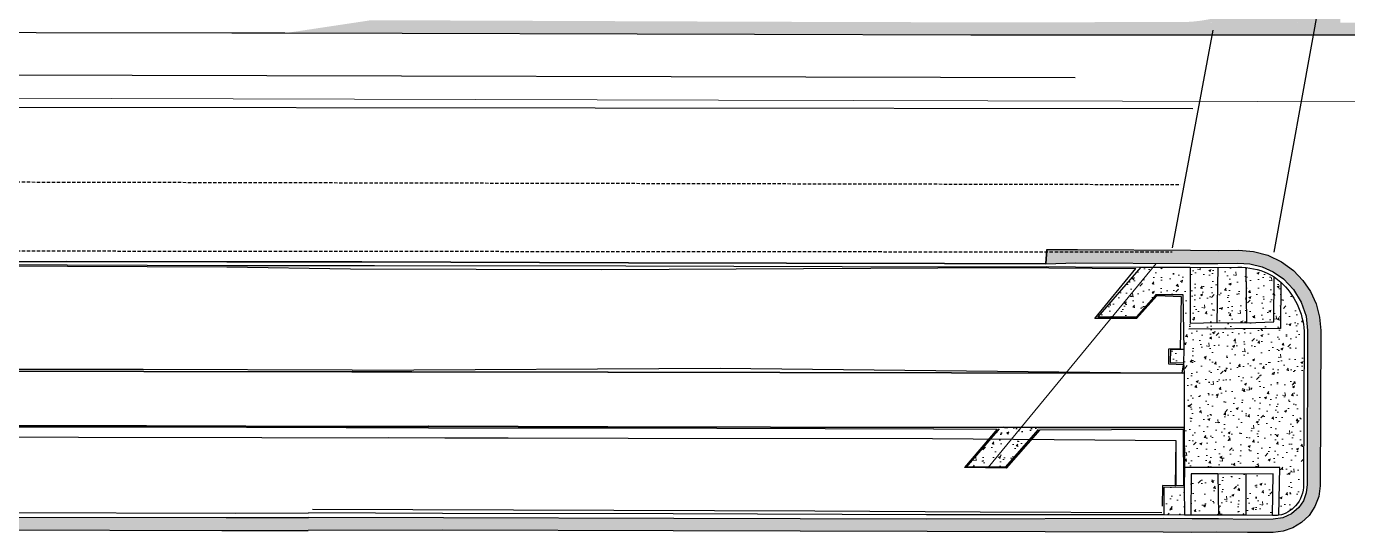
# Model space of a CAD drawing. Header units: feet. Extents: x 6437489 to 6438139, y 1883671 to 1884291.
# Drawn here: x 6437607.1 to 6437803.7, y 1883964.7 to 1884040 of the extents above; entities that cross this region are included whole.
import ezdxf
from ezdxf.lldxf.tags import DXFTag

# ---------------------------------------------------------------- set-up
doc = ezdxf.new("R2010")
doc.units = ezdxf.units.FT
doc.header["$MEASUREMENT"] = 0
doc.linetypes.add('DASHED', pattern=[0.75, 0.5, -0.25])
for name, color, linetype, lineweight in [('V-DETL-PATT-CONC-', 253, 'Continuous', 13), ('VF-FENC-LINE-', 253, 'FENCE', 25), ('VF-PVMT-EDGE-LINE-', 253, 'EDGEOFPAVEMENT', 35), ('VF-ROAD-STRP-WHIT-DASH-LINE-', 253, 'DASHED', 25), ('VF-ROAD-STRP-WHIT-LINE-', 253, 'Continuous', 25), ('VF-SSWR-PIPE-LINE-QLA-', 253, 'SEWER', 15), ('VF-STRM-PIPE-LINE-QLA-', 253, 'STORMDRAIN', 15), ('VF-TOPO-CONC-EDGE-LINE-', 253, 'Continuous', 25), ('VF-TOPO-CONC-GTFL-LINE-', 253, 'Continuous', 25), ('VF-TOPO-CONC-LIPG-LINE-', 253, 'Continuous', 25), ('VF-TOPO-CONC-TBCB-LINE-', 253, 'Continuous', 25)]:
    doc.layers.add(name, color=color, linetype=linetype, lineweight=lineweight)
doc.styles.get("Standard").update_dxf_attribs({"font": 'arial.ttf'})
tags = doc.linetypes.add('EDGEOFPAVEMENT', pattern='A,1,-0.03,["EP",Standard,S=0.08,R=0,X=0,Y=-0.04],-0.16,1', length=2.19).pattern_tags.tags
tags[6] = DXFTag(74, 10)
tags = doc.linetypes.add('FENCE', pattern='A,0.5,-0.03,["X",Standard,S=0.08,R=0,X=0,Y=-0.04],-0.08,0.5', length=1.11).pattern_tags.tags
tags[6] = DXFTag(74, 10)
tags = doc.linetypes.add('SEWER', pattern='A,1,-0.03,["SS",Standard,S=0.08,R=0,X=0,Y=-0.04],-0.16,1', length=2.19).pattern_tags.tags
tags[6] = DXFTag(74, 10)
tags = doc.linetypes.add('STORMDRAIN', pattern='A,1,-0.03,["SD",Standard,S=0.08,R=0,X=0,Y=-0.04],-0.16,1', length=2.19).pattern_tags.tags
tags[6] = DXFTag(74, 10)
pattern_1 = [(50, (1025.4142, -610.477), (3.586300913, -0.3137606749), [0.375, -4.125]), (355, (1025.4142, -610.477), (-0.693756668, 3.7609606685), [0.3, -3.3]), (100.45144446, (1025.713, -610.5032), (2.8925442336, 3.4471999548), [0.31870096, -3.50571056]), (46.1842, (1025.414, -609.477), (5.3362066534, -0.827596404), [0.5625, -6.1875]), (96.63563549, (1025.859, -609.546), (4.6733097284, 4.870593004), [0.47805171, -5.2585688]), (351.18416399, (1025.414, -609.477), (4.6733097253, 4.8705930013), [0.45, -4.950000005]), (21, (1025.9142, -609.727), (2.9845352606, -2.0130944533), [0.375, -4.125]), (326, (1025.9142, -609.727), (1.2165766596, 3.6257502252), [0.3, -3.3]), (71.45144474, (1026.163, -609.895), (4.2011118836, 1.612655764), [0.31870095, -3.50571056]), (37.5, (1025.4142, -610.4771), (0.06079927659, 1.66446926916), [0, -3.26, 0, -3.35, 0, -3.3125]), (7.5, (1025.4142, -610.477), (1.3153476872, 1.9720585594), [0, -1.91, 0, -3.185, 0, -1.2625]), (327.5, (1024.2992, -610.4771), (2.66911218086, -0.11277435867), [0, -1.25, 0, -3.9, 0, -5.175]), (317.5, (1023.7992, -610.477), (2.9159308467, 0.5005249117), [0, -1.625, 0, -2.59, 0, -3.675])]

msp = doc.modelspace()

# ---------------------------------------------------------------- hatches: boundary and pattern name
at = {"layer": 'V-DETL-PATT-CONC-'}
h = msp.add_hatch(dxfattribs=at)
h.set_pattern_fill('AR-CONC', color=256, scale=0.5)
h.set_pattern_definition(pattern_1)
h.paths.add_polyline_path([(6437803.03, 1884066.15), (6437802.95, 1884064.95), (6437802.84, 1884063.76), (6437802.68, 1884062.56), (6437802.49, 1884061.38), (6437802.26, 1884060.19), (6437801.99, 1884059.02), (6437801.68, 1884057.86), (6437801.34, 1884056.71), (6437801.11, 1884055.98), (6437800.85, 1884055.26), (6437800.52, 1884054.47), (6437800.14, 1884053.7), (6437799.73, 1884052.95), (6437799.28, 1884052.21), (6437798.8, 1884051.49), (6437798.29, 1884050.8), (6437797.76, 1884050.12), (6437797.21, 1884049.46), (6437796.52, 1884048.7), (6437795.8, 1884047.96), (6437795.04, 1884047.26), (6437794.26, 1884046.59), (6437793.68, 1884046.12), (6437793.08, 1884045.67), (6437792.47, 1884045.24), (6437791.85, 1884044.83), (6437791.22, 1884044.43), (6437790.57, 1884044.04), (6437789.93, 1884043.67), (6437789.27, 1884043.31), (6437788.46, 1884042.89), (6437787.87, 1884042.61), (6437787.27, 1884042.35), (6437786.66, 1884042.11), (6437786.05, 1884041.88), (6437785.42, 1884041.68), (6437784.79, 1884041.49), (6437784.15, 1884041.32), (6437783.51, 1884041.17), (6437782.86, 1884041.04), (6437782.21, 1884040.93), (6437781.56, 1884040.84), (6437780.9, 1884040.77), (6437780.25, 1884040.72), (6437779.45, 1884040.68), (6437802.68, 1884040.59)])
h.paths.add_polyline_path([(6437849.19, 1884040.44), (6437838.05, 1884040.57), (6437815.3, 1884040.61), (6437802.68, 1884040.59), (6437779.23, 1884040.68), (6437778.94, 1884040.67), (6437778.29, 1884040.68), (6437747.44, 1884040.64), (6437715.18, 1884040.73), (6437658.43, 1884040.96), (6437645.59, 1884039.03), (6437715.45, 1884038.82), (6437747.67, 1884038.73), (6437778.28, 1884038.71), (6437815.11, 1884038.71), (6437837.96, 1884038.34), (6437848.83, 1884038.41), (6437849.25, 1884038.41)])
h.paths.add_polyline_path([(6437797.28, 1884209.29), (6437797.36, 1884219.03), (6437797.12, 1884244.3), (6437792.34, 1884243.06), (6437792.48, 1884218.98), (6437792.48, 1884208.88), (6437792.55, 1884194.09), (6437797.5, 1884194.1)])
h = msp.add_hatch(dxfattribs=at)
h.set_pattern_fill('AR-CONC', color=256, scale=0.5)
h.set_pattern_definition(pattern_1)
h.paths.add_polyline_path([(6437796.91, 1883966.19), (6437798.01, 1883967.24), (6437798.89, 1883968.57), (6437799.45, 1883970.06), (6437799.67, 1883971.64), (6437799.77, 1883994.77), (6437799.58, 1883996.78), (6437799.06, 1883998.73), (6437798.22, 1884000.56), (6437797.09, 1884002.23), (6437795.7, 1884003.69), (6437793.91, 1884005), (6437791.9, 1884005.97), (6437789.76, 1884006.54), (6437787.54, 1884006.72), (6437784.47, 1884006.7), (6437780.37, 1884006.74), (6437763.56, 1884006.81), (6437758.97, 1884006.81), (6437758.85, 1884004.68), (6437763.28, 1884004.83), (6437780.3, 1884004.76), (6437784.44, 1884004.73), (6437787.39, 1884004.79), (6437789.22, 1884004.69), (6437791.01, 1884004.26), (6437792.69, 1884003.51), (6437794.2, 1884002.47), (6437795.72, 1884000.89), (6437796.86, 1883999.01), (6437797.57, 1883996.93), (6437797.8, 1883994.75), (6437797.72, 1883971.84), (6437797.59, 1883970.6), (6437797.17, 1883969.44), (6437796.47, 1883968.41), (6437795.39, 1883967.49), (6437794.1, 1883966.9), (6437792.69, 1883966.7), (6437788.85, 1883966.66), (6437784.52, 1883966.75), (6437780.61, 1883966.73), (6437776.37, 1883966.77), (6437741.05, 1883966.7), (6437703.45, 1883966.81), (6437669.18, 1883966.9), (6437649.1, 1883966.94), (6437636.85, 1883966.96), (6437600.7, 1883967), (6437591.85, 1883966.93), (6437556.1, 1883967.14), (6437522.91, 1883967.17), (6437522.67, 1883965.23), (6437555.73, 1883965.21), (6437593.18, 1883965.09), (6437601.3, 1883965.1), (6437636.17, 1883965.01), (6437649.01, 1883965), (6437669.07, 1883965.05), (6437703.36, 1883964.98), (6437741.16, 1883964.86), (6437776.3, 1883964.74), (6437780.51, 1883964.72), (6437784.25, 1883964.75), (6437788.85, 1883964.72), (6437792.67, 1883964.7), (6437794.18, 1883964.89), (6437795.62, 1883965.39)])
h.paths.add_polyline_path([(6437600.77, 1883970.73), (6437592.35, 1883971.02), (6437592.17, 1883967.66), (6437600.53, 1883967.67)], flags=17)
h = msp.add_hatch(dxfattribs=at)
h.set_pattern_fill('AR-CONC', color=256, scale=0.5)
h.set_pattern_definition(pattern_1)
h.paths.add_polyline_path([(6437797.27, 1883994.7), (6437797.23, 1883995.21), (6437797.17, 1883995.71), (6437797.08, 1883996.22), (6437796.96, 1883996.72), (6437796.82, 1883997.22), (6437796.65, 1883997.72), (6437796.46, 1883998.21), (6437796.24, 1883998.69), (6437796.01, 1883999.15), (6437795.75, 1883999.61), (6437795.47, 1884000.05), (6437795.17, 1884000.48), (6437794.85, 1884000.89), (6437794.51, 1884001.28), (6437794.16, 1884001.64), (6437793.79, 1884001.99), (6437793.32, 1884002.38), (6437792.83, 1884002.74), (6437792.78, 1883996.05), (6437788.76, 1883995.94), (6437784.31, 1883995.95), (6437780.34, 1883995.88), (6437780.34, 1883995.95), (6437780.31, 1884004.19), (6437772.95, 1884004.19), (6437766.58, 1883996.82), (6437772.38, 1883996.83), (6437775.31, 1884000.12), (6437779.25, 1884000.12), (6437779.37, 1883991.96), (6437779.35, 1883989.97), (6437779.42, 1883988.43), (6437779.41, 1883980.36), (6437779.45, 1883974.39), (6437793.65, 1883974.39), (6437793.54, 1883967.27), (6437793.89, 1883967.35), (6437794.23, 1883967.46), (6437794.57, 1883967.6), (6437794.89, 1883967.77), (6437795.2, 1883967.97), (6437795.49, 1883968.19), (6437795.76, 1883968.43), (6437796.01, 1883968.69), (6437796.28, 1883969.02), (6437796.52, 1883969.38), (6437796.72, 1883969.76), (6437796.89, 1883970.17), (6437797.03, 1883970.58), (6437797.12, 1883971.01), (6437797.18, 1883971.43), (6437797.19, 1883971.86)])
h.paths.add_polyline_path([(6437784.43, 1884004.15), (6437780.31, 1884004.19), (6437780.34, 1883995.88), (6437784.31, 1883995.95)], flags=17)
h.paths.add_polyline_path([(6437788.63, 1884004.13), (6437788.02, 1884004.18), (6437787.4, 1884004.19), (6437784.43, 1884004.15), (6437784.31, 1883995.95), (6437788.76, 1883995.94)], flags=17)
h.paths.add_polyline_path([(6437792.83, 1884002.74), (6437792.36, 1884003.03), (6437791.86, 1884003.28), (6437791.35, 1884003.5), (6437790.82, 1884003.68), (6437790.28, 1884003.84), (6437789.73, 1884003.96), (6437789.18, 1884004.06), (6437788.63, 1884004.13), (6437788.76, 1883995.94), (6437792.78, 1883996.05)], flags=17)
h.paths.add_polyline_path([(6437784.46, 1883973.45), (6437780.46, 1883973.43), (6437780.44, 1883967.31), (6437784.54, 1883967.3)], flags=17)
h.paths.add_polyline_path([(6437788.64, 1883973.39), (6437784.46, 1883973.45), (6437784.54, 1883967.3), (6437788.67, 1883967.27)], flags=17)
h.paths.add_polyline_path([(6437792.67, 1883973.44), (6437788.64, 1883973.39), (6437788.67, 1883967.27), (6437792.59, 1883967.23)])
h.paths.add_polyline_path([(6437779.37, 1883991.96), (6437777.39, 1883991.94), (6437777.34, 1883990.02), (6437779.35, 1883989.97)], flags=17)
h.paths.add_polyline_path([(6437779.43, 1883971.45), (6437776.4, 1883971.42), (6437776.4, 1883967.32), (6437779.45, 1883967.31)], flags=17)
h.paths.add_polyline_path([(6437756.42, 1883978.58), (6437750.58, 1883978.63), (6437746.97, 1883974.44), (6437752.8, 1883974.45)])
at = {"layer": 'VF-TOPO-CONC-EDGE-LINE-'}
h = msp.add_hatch(dxfattribs=at)
h.set_pattern_fill('AR-CONC', color=256, scale=0.5)
h.set_pattern_definition(pattern_1)
h.paths.add_polyline_path([(6437757.95, 1883980.33), (6437757.66, 1883980.33), (6437752.55, 1883980.38), (6437752.1, 1883980.38), (6437750.58, 1883978.63), (6437756.42, 1883978.58)])

# ---------------------------------------------------------------- linework, layer by layer
at = {"layer": 'VF-FENC-LINE-'}
for points in [[(6437505.74, 1883979.09), (6437696.66, 1883978.77)], [(6437660.93, 1883978.83), (6437696.67, 1883978.77), (6437741.96, 1883978.7), (6437778.2, 1883978.39), (6437778.18, 1883971.68)], [(6437696.66, 1883978.77), (6437741.96, 1883978.7)], [(6437741.96, 1883978.7), (6437778.2, 1883978.39), (6437778.09, 1883971.59)]]:
    msp.add_lwpolyline(points, dxfattribs=at)
at = {"layer": 'VF-PVMT-EDGE-LINE-'}
for p, q in [((6437758.85, 1884004.68), (6437758.97, 1884006.81)), ((6437657, 1884004.97), (6437696.71, 1884004.85)), ((6437696.71, 1884004.85), (6437743.76, 1884004.75)), ((6437743.76, 1884004.75), (6437758.85, 1884004.68)), ((6437664.44, 1883988.6), (6437693.67, 1883988.57)), ((6437693.67, 1883988.57), (6437744.8, 1883988.46)), ((6437744.8, 1883988.46), (6437779.42, 1883988.43)), ((6437666.98, 1883980.56), (6437693.64, 1883980.42)), ((6437693.64, 1883980.42), (6437742.08, 1883980.34)), ((6437742.08, 1883980.34), (6437752.55, 1883980.38)), ((6437752.55, 1883980.38), (6437757.66, 1883980.33)), ((6437757.66, 1883980.33), (6437779.41, 1883980.36))]:
    msp.add_line(p, q, dxfattribs=at)
at = {"layer": 'VF-PVMT-EDGE-LINE-', "flags": 128}
for points in [[(6437503.21, 1884005.81), (6437534.79, 1884005.65), (6437565.12, 1884005.24), (6437580.29, 1884004.98), (6437613.1, 1884005.03), (6437636.94, 1884004.99), (6437656.99, 1884004.97)], [(6437664.43, 1883988.6), (6437655.51, 1883988.6), (6437624.57, 1883988.69), (6437595.02, 1883988.71), (6437568.56, 1883988.76), (6437540.75, 1883988.8), (6437511.34, 1883988.88)], [(6437664.43, 1883988.6), (6437693.66, 1883988.57), (6437744.8, 1883988.46), (6437779.42, 1883988.43)], [(6437666.97, 1883980.56), (6437654.54, 1883980.47), (6437624.98, 1883980.58), (6437594.64, 1883980.58), (6437568.36, 1883980.73), (6437540.33, 1883980.81), (6437511.95, 1883980.86)], [(6437666.97, 1883980.56), (6437693.63, 1883980.42), (6437742.08, 1883980.34), (6437752.55, 1883980.38), (6437757.66, 1883980.33), (6437779.41, 1883980.36)]]:
    msp.add_lwpolyline(points, dxfattribs=at)
at = {"layer": 'VF-ROAD-STRP-WHIT-DASH-LINE-'}
for p, q in [((6437497.64, 1884017.12), (6437778.9, 1884016.5)), ((6437502.15, 1884006.71), (6437777.65, 1884006.47))]:
    msp.add_line(p, q, dxfattribs=at)
at = {"layer": 'VF-ROAD-STRP-WHIT-LINE-'}
for p, q in [((6437799.57, 1884043.99), (6437792.78, 1884006.41)), ((6437799.57, 1884043.99), (6437792.78, 1884006.41)), ((6437777.69, 1884007.09), (6437783.72, 1884039.47)), ((6437777.69, 1884007.09), (6437783.72, 1884039.47)), ((6437489.19, 1884033.12), (6437763.19, 1884032.45)), ((6437780.73, 1884027.79), (6437506.17, 1884028.03))]:
    msp.add_line(p, q, dxfattribs=at)
at = {"layer": 'VF-SSWR-PIPE-LINE-QLA-', "ltscale": 0.6}
for points in [[(6437493.36, 1884029.67), (6437710.09, 1884029.08)], [(6437710.09, 1884029.08), (6437830.36, 1884028.75)]]:
    msp.add_lwpolyline(points, dxfattribs=at)
at = {"layer": 'VF-STRM-PIPE-LINE-QLA-'}
msp.add_line((6437750.23, 1883974.39), (6437775.27, 1884004.75), dxfattribs=at)
at = {"layer": 'VF-TOPO-CONC-EDGE-LINE-'}
for p, q in [((6437772.95, 1884004.19), (6437766.58, 1883996.82)), ((6437784.43, 1884004.15), (6437784.31, 1883995.95)), ((6437784.43, 1884004.15), (6437784.31, 1883995.95)), ((6437788.76, 1883995.94), (6437788.63, 1884004.13)), ((6437788.76, 1883995.94), (6437788.63, 1884004.13)), ((6437772.38, 1883996.83), (6437775.31, 1884000.12)), ((6437775.31, 1884000.12), (6437779.25, 1884000.12)), ((6437779.25, 1884000.12), (6437779.37, 1883991.96)), ((6437766.58, 1883996.82), (6437772.38, 1883996.83)), ((6437777.39, 1883991.94), (6437777.34, 1883990.02)), ((6437779.37, 1883991.96), (6437777.39, 1883991.94)), ((6437779.37, 1883991.96), (6437779.35, 1883989.97)), ((6437777.34, 1883990.02), (6437779.35, 1883989.97)), ((6437779.35, 1883989.97), (6437779.42, 1883988.43)), ((6437779.42, 1883988.43), (6437779.41, 1883980.36)), ((6437751.89, 1883980.14), (6437746.97, 1883974.44)), ((6437751.89, 1883980.14), (6437746.97, 1883974.44)), ((6437757.7, 1883980.04), (6437752.8, 1883974.45)), ((6437779.41, 1883980.36), (6437779.45, 1883974.39)), ((6437752.8, 1883974.45), (6437746.97, 1883974.44)), ((6437779.45, 1883974.39), (6437779.43, 1883971.45)), ((6437784.46, 1883973.45), (6437784.54, 1883967.3)), ((6437784.46, 1883973.45), (6437784.54, 1883967.3)), ((6437788.67, 1883967.27), (6437788.64, 1883973.39)), ((6437788.67, 1883967.27), (6437788.64, 1883973.39)), ((6437779.43, 1883971.45), (6437776.4, 1883971.42)), ((6437776.4, 1883971.42), (6437776.4, 1883967.32)), ((6437779.43, 1883971.45), (6437779.45, 1883967.31)), ((6437779.43, 1883971.45), (6437779.45, 1883967.31))]:
    msp.add_line(p, q, dxfattribs=at)
for points in [[(6437503.22, 1884005.19), (6437532.69, 1884004.82), (6437534.78, 1884005.43), (6437565.31, 1884005.01), (6437580.26, 1884004.8), (6437581.25, 1884004.5), (6437613.19, 1884004.36), (6437636.95, 1884004.26), (6437655.35, 1884003.97)], [(6437655.35, 1884003.97), (6437692.73, 1884003.87), (6437752.8, 1884004.17), (6437772.22, 1884003.98)], [(6437772.95, 1884004.19), (6437766.58, 1883996.82), (6437772.38, 1883996.83), (6437775.31, 1884000.12), (6437779.25, 1884000.12), (6437779.37, 1883991.96), (6437779.35, 1883989.97), (6437779.42, 1883988.43), (6437779.41, 1883980.36), (6437779.45, 1883974.39), (6437779.43, 1883971.45), (6437776.4, 1883971.42), (6437776.4, 1883967.32)], [(6437780.31, 1884004.19), (6437780.34, 1883995.95), (6437780.34, 1883995.88), (6437784.31, 1883995.95), (6437788.76, 1883995.94), (6437792.78, 1883996.05), (6437792.83, 1884002.74)], [(6437655.61, 1883988.86), (6437710.37, 1883989.16), (6437779.15, 1883988.44), (6437779.35, 1883989.66), (6437777.16, 1883989.74), (6437777.14, 1883992.07), (6437778.89, 1883992.08), (6437779.02, 1883999.79), (6437775.37, 1883999.93), (6437772.31, 1883996.56), (6437766.14, 1883996.56), (6437772.22, 1884003.98)], [(6437793.79, 1884001.99), (6437793.77, 1883995.06), (6437780.12, 1883994.97)], [(6437779.37, 1883991.96), (6437777.39, 1883991.94), (6437777.34, 1883990.02), (6437779.35, 1883989.97)], [(6437655.6, 1883988.86), (6437624.47, 1883988.96), (6437595.07, 1883988.98), (6437568.56, 1883988.99), (6437540.72, 1883989.08), (6437511.29, 1883989.14)], [(6437666.96, 1883980.3), (6437654.67, 1883980.27), (6437624.97, 1883980.37), (6437594.68, 1883980.38), (6437568.4, 1883980.46), (6437540.33, 1883980.54), (6437512, 1883980.59)], [(6437666.96, 1883980.3), (6437693.72, 1883980.27), (6437742.09, 1883980.14), (6437751.57, 1883980.08), (6437746.72, 1883974.4)], [(6437757.92, 1883979.99), (6437752.92, 1883974.28), (6437746.72, 1883974.4)], [(6437757.7, 1883980.04), (6437752.8, 1883974.45), (6437746.97, 1883974.44)], [(6437757.92, 1883979.99), (6437779.27, 1883980.1), (6437779.31, 1883971.67), (6437776.21, 1883971.69), (6437776.15, 1883968.61)], [(6437793.54, 1883967.27), (6437793.65, 1883974.39), (6437779.45, 1883974.39)], [(6437792.59, 1883967.23), (6437792.67, 1883973.44), (6437788.64, 1883973.39), (6437784.46, 1883973.45), (6437780.46, 1883973.43), (6437780.44, 1883967.31)], [(6437776.11, 1883967.66), (6437749.07, 1883967.73), (6437724.43, 1883967.89), (6437649.68, 1883968.14)]]:
    msp.add_lwpolyline(points, dxfattribs=at)
at = {"layer": 'VF-TOPO-CONC-GTFL-LINE-'}
for p, q in [((6437758.85, 1884004.68), (6437763.28, 1884004.83)), ((6437763.28, 1884004.83), (6437780.3, 1884004.76)), ((6437780.3, 1884004.76), (6437784.44, 1884004.73)), ((6437784.44, 1884004.73), (6437787.39, 1884004.79)), ((6437787.39, 1884004.79), (6437789.22, 1884004.69)), ((6437789.22, 1884004.69), (6437791.01, 1884004.26)), ((6437791.01, 1884004.26), (6437792.69, 1884003.51)), ((6437792.69, 1884003.51), (6437794.2, 1884002.47)), ((6437794.2, 1884002.47), (6437795.72, 1884000.89)), ((6437795.72, 1884000.89), (6437796.86, 1883999.01)), ((6437796.86, 1883999.01), (6437797.57, 1883996.93)), ((6437797.57, 1883996.93), (6437797.8, 1883994.75)), ((6437797.8, 1883994.75), (6437797.72, 1883971.84)), ((6437797.59, 1883970.6), (6437797.17, 1883969.44)), ((6437797.72, 1883971.84), (6437797.59, 1883970.6)), ((6437797.17, 1883969.44), (6437796.47, 1883968.41)), ((6437600.7, 1883967), (6437636.85, 1883966.96)), ((6437636.85, 1883966.96), (6437649.1, 1883966.94)), ((6437669.18, 1883966.9), (6437649.1, 1883966.94)), ((6437703.45, 1883966.81), (6437669.18, 1883966.9)), ((6437741.05, 1883966.7), (6437703.45, 1883966.81)), ((6437776.37, 1883966.77), (6437741.05, 1883966.7)), ((6437780.61, 1883966.73), (6437776.37, 1883966.77)), ((6437784.52, 1883966.75), (6437780.61, 1883966.73)), ((6437788.85, 1883966.66), (6437784.52, 1883966.75)), ((6437792.69, 1883966.7), (6437788.85, 1883966.66)), ((6437794.1, 1883966.9), (6437792.69, 1883966.7)), ((6437795.39, 1883967.49), (6437794.1, 1883966.9)), ((6437796.47, 1883968.41), (6437795.39, 1883967.49))]:
    msp.add_line(p, q, dxfattribs=at)
at = {"layer": 'VF-TOPO-CONC-LIPG-LINE-'}
for p, q in [((6437758.97, 1884006.81), (6437763.56, 1884006.81)), ((6437763.56, 1884006.81), (6437780.37, 1884006.74)), ((6437780.37, 1884006.74), (6437784.47, 1884006.7)), ((6437784.47, 1884006.7), (6437787.54, 1884006.72)), ((6437787.54, 1884006.72), (6437789.76, 1884006.54)), ((6437789.76, 1884006.54), (6437791.9, 1884005.97)), ((6437791.9, 1884005.97), (6437793.91, 1884005)), ((6437793.91, 1884005), (6437795.7, 1884003.69)), ((6437795.7, 1884003.69), (6437797.09, 1884002.23)), ((6437797.09, 1884002.23), (6437798.22, 1884000.56)), ((6437798.22, 1884000.56), (6437799.06, 1883998.73)), ((6437799.06, 1883998.73), (6437799.58, 1883996.78)), ((6437799.58, 1883996.78), (6437799.77, 1883994.77)), ((6437799.77, 1883994.77), (6437799.67, 1883971.64)), ((6437799.67, 1883971.64), (6437799.45, 1883970.06)), ((6437799.45, 1883970.06), (6437798.89, 1883968.57)), ((6437798.01, 1883967.24), (6437796.91, 1883966.19)), ((6437798.89, 1883968.57), (6437798.01, 1883967.24)), ((6437601.3, 1883965.1), (6437636.17, 1883965.01)), ((6437636.17, 1883965.01), (6437649.01, 1883965)), ((6437669.07, 1883965.05), (6437649.01, 1883965)), ((6437703.36, 1883964.98), (6437669.07, 1883965.05)), ((6437741.16, 1883964.86), (6437703.36, 1883964.98)), ((6437776.3, 1883964.74), (6437741.16, 1883964.86)), ((6437780.51, 1883964.72), (6437776.3, 1883964.74)), ((6437784.25, 1883964.75), (6437780.51, 1883964.72)), ((6437788.85, 1883964.72), (6437784.25, 1883964.75)), ((6437792.67, 1883964.7), (6437788.85, 1883964.72)), ((6437794.18, 1883964.89), (6437792.67, 1883964.7)), ((6437795.62, 1883965.39), (6437794.18, 1883964.89)), ((6437796.91, 1883966.19), (6437795.62, 1883965.39))]:
    msp.add_line(p, q, dxfattribs=at)
for points in [[(6437645.58, 1884039.03), (6437637.69, 1884039.03), (6437608.56, 1884039.09), (6437594.64, 1884039.11), (6437569.21, 1884039.25), (6437534.68, 1884039.35), (6437520.6, 1884039.32), (6437504.45, 1884039.43)], [(6437837.96, 1884038.34), (6437815.11, 1884038.71), (6437778.28, 1884038.71), (6437747.67, 1884038.73), (6437715.45, 1884038.82), (6437645.58, 1884039.03)]]:
    msp.add_lwpolyline(points, dxfattribs=at)
at = {"layer": 'VF-TOPO-CONC-TBCB-LINE-'}
for p, q in [((6437658.9, 1884004.47), (6437696.31, 1884004.4)), ((6437696.31, 1884004.4), (6437744.59, 1884004.25)), ((6437744.59, 1884004.25), (6437758.92, 1884004.29)), ((6437758.92, 1884004.29), (6437763.25, 1884004.26)), ((6437763.25, 1884004.26), (6437772.95, 1884004.19)), ((6437772.95, 1884004.19), (6437780.31, 1884004.19)), ((6437780.31, 1884004.19), (6437784.43, 1884004.15)), ((6437784.43, 1884004.15), (6437787.4, 1884004.19)), ((6437787.4, 1884004.19), (6437788.02, 1884004.18)), ((6437788.02, 1884004.18), (6437788.63, 1884004.13)), ((6437788.63, 1884004.13), (6437789.18, 1884004.06)), ((6437789.18, 1884004.06), (6437789.73, 1884003.96)), ((6437789.73, 1884003.96), (6437790.28, 1884003.84)), ((6437790.28, 1884003.84), (6437790.82, 1884003.68)), ((6437790.82, 1884003.68), (6437791.35, 1884003.5)), ((6437791.35, 1884003.5), (6437791.86, 1884003.28)), ((6437791.86, 1884003.28), (6437792.36, 1884003.03)), ((6437792.36, 1884003.03), (6437792.83, 1884002.74)), ((6437792.83, 1884002.74), (6437793.32, 1884002.38)), ((6437793.32, 1884002.38), (6437793.79, 1884001.99)), ((6437793.79, 1884001.99), (6437794.16, 1884001.64)), ((6437794.16, 1884001.64), (6437794.51, 1884001.28)), ((6437794.51, 1884001.28), (6437794.85, 1884000.89)), ((6437794.85, 1884000.89), (6437795.17, 1884000.48)), ((6437795.17, 1884000.48), (6437795.47, 1884000.05)), ((6437795.47, 1884000.05), (6437795.75, 1883999.61)), ((6437795.75, 1883999.61), (6437796.01, 1883999.15)), ((6437796.01, 1883999.15), (6437796.24, 1883998.69)), ((6437796.24, 1883998.69), (6437796.46, 1883998.21)), ((6437796.46, 1883998.21), (6437796.65, 1883997.72)), ((6437796.65, 1883997.72), (6437796.82, 1883997.22)), ((6437796.82, 1883997.22), (6437796.96, 1883996.72)), ((6437796.96, 1883996.72), (6437797.08, 1883996.22)), ((6437797.08, 1883996.22), (6437797.17, 1883995.71)), ((6437797.17, 1883995.71), (6437797.23, 1883995.21)), ((6437797.27, 1883994.7), (6437797.19, 1883971.86)), ((6437797.23, 1883995.21), (6437797.27, 1883994.7)), ((6437797.12, 1883971.01), (6437797.03, 1883970.58)), ((6437797.18, 1883971.43), (6437797.12, 1883971.01)), ((6437797.19, 1883971.86), (6437797.18, 1883971.43)), ((6437796.01, 1883968.69), (6437795.76, 1883968.43)), ((6437796.28, 1883969.02), (6437796.01, 1883968.69)), ((6437796.52, 1883969.38), (6437796.28, 1883969.02)), ((6437796.72, 1883969.76), (6437796.52, 1883969.38)), ((6437796.89, 1883970.17), (6437796.72, 1883969.76)), ((6437797.03, 1883970.58), (6437796.89, 1883970.17)), ((6437600.53, 1883967.67), (6437638.16, 1883967.61)), ((6437638.16, 1883967.61), (6437649.08, 1883967.62)), ((6437669.05, 1883967.53), (6437649.08, 1883967.62)), ((6437703.35, 1883967.48), (6437669.05, 1883967.53)), ((6437741.07, 1883967.36), (6437703.35, 1883967.48)), ((6437776.4, 1883967.32), (6437741.07, 1883967.36)), ((6437779.45, 1883967.31), (6437776.4, 1883967.32)), ((6437780.44, 1883967.31), (6437779.45, 1883967.31)), ((6437784.54, 1883967.3), (6437780.44, 1883967.31)), ((6437788.67, 1883967.27), (6437784.54, 1883967.3)), ((6437792.59, 1883967.23), (6437788.67, 1883967.27)), ((6437792.83, 1883967.22), (6437792.59, 1883967.23)), ((6437793.07, 1883967.22), (6437792.83, 1883967.22)), ((6437793.3, 1883967.24), (6437793.07, 1883967.22)), ((6437793.54, 1883967.27), (6437793.3, 1883967.24)), ((6437793.89, 1883967.35), (6437793.54, 1883967.27)), ((6437794.23, 1883967.46), (6437793.89, 1883967.35)), ((6437794.57, 1883967.6), (6437794.23, 1883967.46)), ((6437794.89, 1883967.77), (6437794.57, 1883967.6)), ((6437795.2, 1883967.97), (6437794.89, 1883967.77)), ((6437795.49, 1883968.19), (6437795.2, 1883967.97)), ((6437795.76, 1883968.43), (6437795.49, 1883968.19))]:
    msp.add_line(p, q, dxfattribs=at)
msp.add_lwpolyline([(6437580.29, 1884004.98), (6437581.26, 1884004.67), (6437613.17, 1884004.55), (6437636.98, 1884004.46), (6437658.9, 1884004.47)], dxfattribs=at)

doc.saveas('drawing.dxf')
